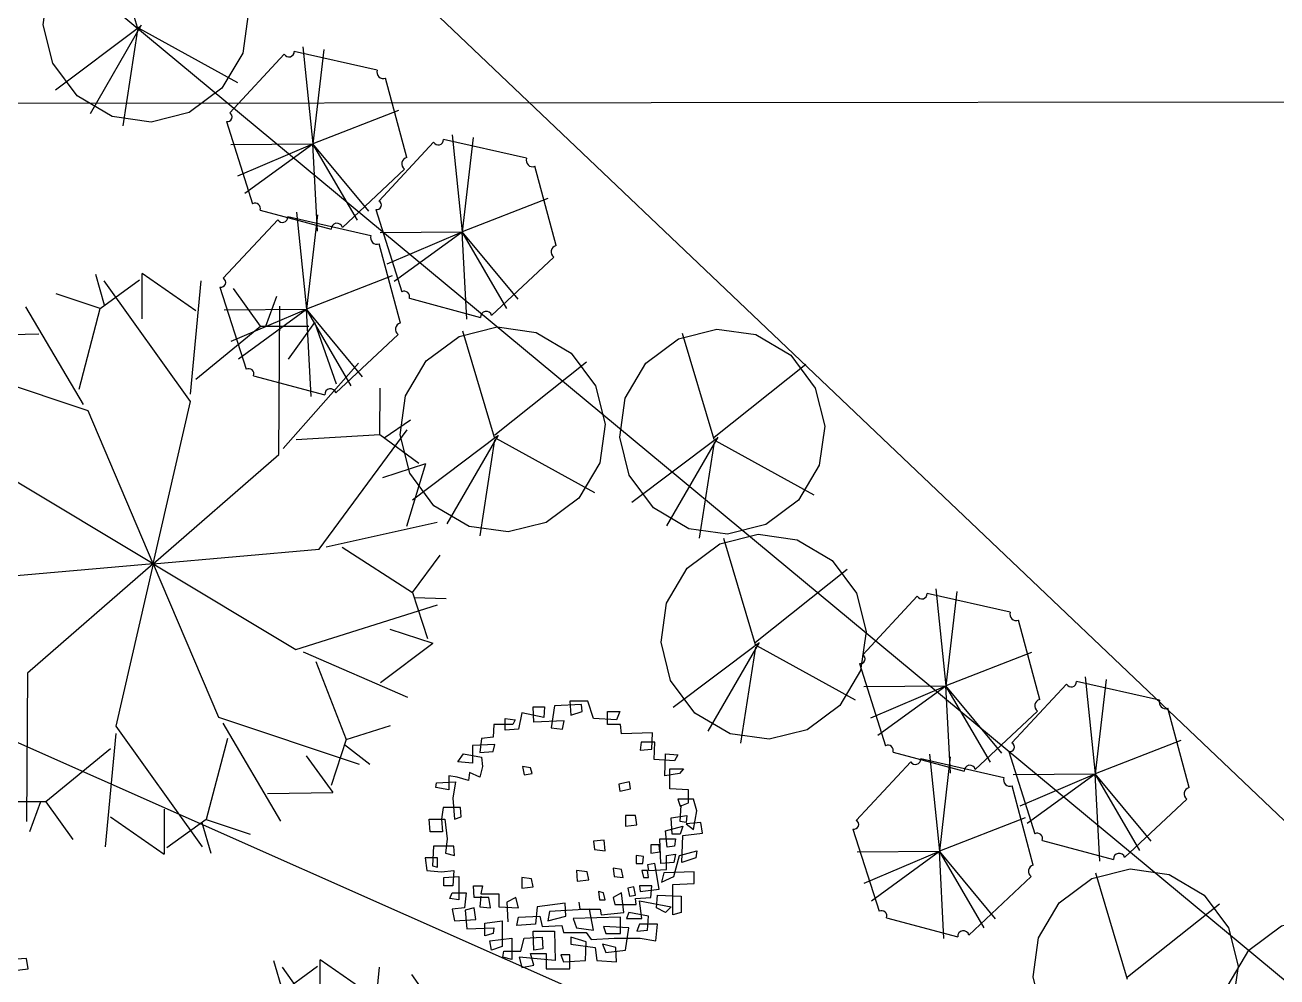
# Model space of a CAD drawing. Header units: millimetres. Extents: x 14950 to 15746, y 1103 to 1809.
# Drawn here: x 15454.139 to 15458.011, y 1467.689 to 1470.634 of the extents above; entities that cross this region are included whole.
import ezdxf
from ezdxf.xclip import XClip

# ---------------------------------------------------------------- set-up
doc = ezdxf.new("R2010")
doc.units = ezdxf.units.MM
doc.header["$LTSCALE"] = 10
doc.header["$MEASUREMENT"] = 0
doc.header["$XCLIPFRAME"] = 2
doc.layers.add('TZ-BASE', color=253, linetype='Continuous')

# ---------------------------------------------------------------- blocks, each defined once
blk = doc.blocks.new('JD-DGHCDGH7DFXH')
at = {"layer": 'TZ-BASE'}
for p, q in [((388.9297, 17.0243), (424.2917, -12.3251)), ((403.9344, -2.9129), (422.6982, -11.2342)), ((416.8518, -5.191), (424.401, -12.3716)), ((417.1539, -6.3986), (417.0558, -6.0701)), ((417.161, -6.3962), (416.8997, -6.5928)), ((417.1648, -6.3913), (417.0067, -6.6657)), ((417.1536, -6.4061), (417.1079, -6.7033)), ((417.1573, -6.4012), (417.4625, -6.5693)), ((417.6653, -6.4583), (417.6958, -6.7581)), ((417.7298, -6.4664), (417.6958, -6.7581)), ((417.6077, -6.4812), (417.4388, -6.6626)), ((417.8954, -6.5306), (417.6384, -6.4726)), ((417.9864, -6.801), (417.9209, -6.5556)), ((400.0116, -6.6471), (469.9116, -6.5855)), ((417.9611, -6.6551), (417.6958, -6.7581)), ((417.4286, -6.6895), (417.5096, -6.9437)), ((418.1271, -6.7308), (418.1576, -7.0306)), ((417.442, -6.7602), (417.6958, -6.7581)), ((417.4637, -6.8573), (417.6958, -6.7581)), ((417.4856, -6.9113), (417.6958, -6.7581)), ((417.8696, -6.9668), (417.6958, -6.7581)), ((417.8342, -6.995), (417.6958, -6.7581)), ((417.7101, -7.0285), (417.6958, -6.7581)), ((418.0695, -6.7537), (417.9006, -6.9351)), ((418.3572, -6.8031), (418.1002, -6.7451)), ((418.1916, -6.7389), (418.1576, -7.0306)), ((417.7872, -7.0173), (417.9799, -6.8365)), ((418.4482, -7.0735), (418.3828, -6.8281)), ((418.4229, -6.9276), (418.1576, -7.0306)), ((417.5327, -6.964), (417.7526, -7.023)), ((417.6455, -6.9703), (417.676, -7.2701)), ((417.8904, -6.962), (417.9714, -7.2162)), ((417.5878, -6.9932), (417.4189, -7.1746)), ((417.8755, -7.0427), (417.6185, -6.9846)), ((417.7099, -6.9785), (417.676, -7.2701)), ((417.9038, -7.0327), (418.1576, -7.0306)), ((417.9255, -7.1298), (418.1576, -7.0306)), ((417.9474, -7.1838), (418.1576, -7.0306)), ((418.3314, -7.2393), (418.1576, -7.0306)), ((418.296, -7.2675), (418.1576, -7.0306)), ((418.172, -7.301), (418.1576, -7.0306)), ((417.9666, -7.3131), (417.9011, -7.0677)), ((418.249, -7.2898), (418.4417, -7.109)), ((417.0517, -7.258), (417.0242, -7.1632)), ((417.1678, -7.2995), (417.1678, -7.1597)), ((417.3339, -7.2755), (417.1678, -7.1597)), ((417.0385, -7.2677), (417.1596, -7.1797)), ((417.3175, -7.556), (417.0509, -7.1826)), ((417.3175, -7.5331), (417.351, -7.1826)), ((417.4087, -7.2016), (417.4897, -7.4558)), ((417.9413, -7.1671), (417.676, -7.2701)), ((417.0385, -7.2677), (416.9023, -7.2222)), ((417.5342, -7.3224), (417.4508, -7.2056)), ((417.5506, -7.3224), (417.5841, -7.2296)), ((417.9945, -7.2365), (418.2144, -7.2955)), ((416.987, -7.5654), (416.8081, -7.2623)), ((416.9727, -7.5179), (417.0385, -7.2677)), ((417.4221, -7.2722), (417.676, -7.2701)), ((417.4438, -7.3693), (417.676, -7.2701)), ((417.4658, -7.4233), (417.676, -7.2701)), ((417.5905, -7.7198), (417.5943, -7.261)), ((417.8497, -7.4789), (417.676, -7.2701)), ((417.8144, -7.5071), (417.676, -7.2701)), ((417.6903, -7.5405), (417.676, -7.2701)), ((417.6202, -7.4242), (417.7024, -7.3111)), ((417.7687, -7.5025), (417.7024, -7.3111)), ((416.8488, -7.3474), (416.6464, -7.3514)), ((417.3339, -7.4862), (417.5342, -7.3224)), ((417.5342, -7.3224), (417.6839, -7.3224)), ((417.7674, -7.5293), (417.96, -7.3485)), ((418.2581, -7.6665), (418.16, -7.3381)), ((418.9373, -7.6734), (418.8392, -7.3449)), ((418.2584, -7.659), (418.542, -7.4329)), ((417.0005, -7.584), (416.5653, -7.4387)), ((417.604, -7.7012), (417.8371, -7.4374)), ((418.9376, -7.6658), (419.2212, -7.4398)), ((417.5128, -7.4761), (417.7328, -7.535)), ((417.9031, -7.6581), (417.9043, -7.5146)), ((417.2021, -8.058), (417.0005, -7.584)), ((417.2021, -8.058), (417.3175, -7.556)), ((417.9164, -7.6678), (417.9981, -7.6123)), ((417.6448, -7.6729), (417.9031, -7.6581)), ((417.7151, -8.0127), (417.9878, -7.6437)), ((417.9031, -7.6581), (418.0242, -7.7461)), ((418.2653, -7.6642), (418.0039, -7.8607)), ((418.269, -7.6593), (418.1109, -7.9336)), ((418.9482, -7.6661), (418.7901, -7.9405)), ((418.2578, -7.674), (418.2121, -7.9713)), ((418.2616, -7.6691), (418.5667, -7.8372)), ((418.9445, -7.671), (418.6831, -7.8676)), ((418.937, -7.6809), (418.8913, -7.9781)), ((418.9407, -7.6759), (419.2459, -7.8441)), ((417.2021, -8.058), (417.5905, -7.7198)), ((417.9129, -7.791), (418.0458, -7.7478)), ((417.987, -7.9416), (418.0458, -7.7478)), ((417.2021, -8.058), (416.7604, -7.793)), ((417.7369, -8.0056), (418.0806, -7.9291)), ((417.2021, -8.058), (417.7151, -8.0127)), ((417.7866, -8.0067), (418.0042, -8.1466)), ((419.0652, -8.308), (418.9671, -7.9796)), ((418.0042, -8.1466), (418.0895, -8.0312)), ((417.2021, -8.058), (416.689, -8.1032)), ((417.2021, -8.058), (416.8136, -8.3961)), ((417.2021, -8.058), (417.0866, -8.5599)), ((417.2021, -8.058), (417.4037, -8.5319)), ((417.2021, -8.058), (417.6437, -8.3229)), ((419.0654, -8.3005), (419.349, -8.0744)), ((418.0042, -8.1466), (418.0505, -8.2889)), ((418.0093, -8.1622), (418.108, -8.1653)), ((419.5656, -8.1577), (419.3967, -8.3391)), ((419.8533, -8.2072), (419.5963, -8.1491)), ((419.6232, -8.1348), (419.6537, -8.4347)), ((419.6877, -8.143), (419.6537, -8.4347)), ((417.6437, -8.3229), (418.0812, -8.1847)), ((419.9443, -8.4776), (419.8788, -8.2322)), ((417.934, -8.2598), (418.067, -8.303)), ((417.9055, -8.4251), (418.067, -8.303)), ((419.0723, -8.3056), (418.811, -8.5022)), ((419.076, -8.3007), (418.918, -8.5751)), ((419.0649, -8.3155), (419.0192, -8.6127)), ((419.0686, -8.3106), (419.3738, -8.4787)), ((417.6656, -8.33), (417.9885, -8.4701)), ((417.7051, -8.3601), (417.7989, -8.6011)), ((419.919, -8.3316), (419.6537, -8.4347)), ((416.8136, -8.3961), (416.8098, -8.8549)), ((419.3865, -8.3661), (419.4675, -8.6203)), ((419.3999, -8.4367), (419.6537, -8.4347)), ((419.4216, -8.5338), (419.6537, -8.4347)), ((419.4435, -8.5878), (419.6537, -8.4347)), ((419.8275, -8.6434), (419.6537, -8.4347)), ((419.7921, -8.6716), (419.6537, -8.4347)), ((419.668, -8.705), (419.6537, -8.4347)), ((420.0274, -8.4303), (419.8585, -8.6116)), ((420.3151, -8.4797), (420.0581, -8.4216)), ((420.085, -8.4073), (420.1155, -8.7072)), ((420.1495, -8.4155), (420.1155, -8.7072)), ((418.3419, -8.5185), (418.3318, -8.5691)), ((418.4102, -8.533), (418.3419, -8.5185)), ((418.3773, -8.5004), (418.4127, -8.5004)), ((418.3799, -8.5474), (418.3773, -8.5004)), ((418.4127, -8.5004), (418.4102, -8.533)), ((418.4431, -8.4968), (418.433, -8.5655)), ((418.5266, -8.4932), (418.4431, -8.4968)), ((418.4912, -8.4824), (418.4937, -8.5257)), ((418.5468, -8.4824), (418.4912, -8.4824)), ((418.4937, -8.5257), (418.5291, -8.5149)), ((418.5291, -8.5149), (418.5266, -8.4932)), ((418.5645, -8.5366), (418.5468, -8.4824)), ((418.6075, -8.5149), (418.6454, -8.5149)), ((418.6075, -8.5547), (418.6075, -8.5149)), ((418.6454, -8.5149), (418.6353, -8.5402)), ((419.7451, -8.6938), (419.9378, -8.513)), ((420.4061, -8.7501), (420.3407, -8.5047)), ((417.4037, -8.5319), (417.8388, -8.6773)), ((417.4172, -8.5505), (417.5961, -8.8536)), ((417.7989, -8.6011), (417.9358, -8.5579)), ((418.2559, -8.5547), (418.2534, -8.5944)), ((418.3141, -8.5547), (418.2559, -8.5547)), ((418.2913, -8.5366), (418.3217, -8.5402)), ((418.2913, -8.5727), (418.2913, -8.5366)), ((418.3217, -8.5402), (418.3141, -8.5547)), ((418.4734, -8.5438), (418.3799, -8.5474)), ((418.4684, -8.5691), (418.4734, -8.5438)), ((418.6353, -8.5402), (418.5645, -8.5366)), ((418.648, -8.5547), (418.6075, -8.5547)), ((418.6505, -8.5836), (418.648, -8.5547)), ((417.0866, -8.5828), (417.0531, -8.9333)), ((417.0866, -8.5599), (417.3532, -8.9333)), ((418.2534, -8.5944), (418.218, -8.598)), ((418.3318, -8.5691), (418.2913, -8.5727)), ((418.433, -8.5655), (418.4684, -8.5691)), ((418.7466, -8.58), (418.6505, -8.5836)), ((418.7441, -8.6306), (418.7466, -8.58)), ((417.0702, -8.6298), (416.8699, -8.7935)), ((417.4315, -8.5981), (417.3657, -8.8482)), ((417.7989, -8.6011), (417.7527, -8.7435)), ((417.7939, -8.6167), (417.8719, -8.6773)), ((418.2584, -8.6161), (418.1901, -8.6197)), ((418.1901, -8.6197), (418.1901, -8.6739)), ((418.218, -8.598), (418.2129, -8.6414)), ((418.2534, -8.6378), (418.2584, -8.6161)), ((418.7112, -8.6089), (418.7087, -8.6342)), ((418.7087, -8.6342), (418.7441, -8.6306)), ((418.7542, -8.6089), (418.7112, -8.6089)), ((418.7517, -8.6631), (418.7542, -8.6089)), ((420.3808, -8.6041), (420.1155, -8.7072)), ((417.6756, -8.6515), (417.7578, -8.7646)), ((418.1446, -8.6703), (418.1623, -8.645)), ((418.1901, -8.6739), (418.1446, -8.6703)), ((418.1623, -8.645), (418.218, -8.6559)), ((418.2129, -8.6414), (418.2534, -8.6378)), ((418.218, -8.6559), (418.2205, -8.6848)), ((418.8149, -8.6667), (418.7517, -8.6631)), ((418.7846, -8.7137), (418.7871, -8.645)), ((418.7871, -8.645), (418.825, -8.6486)), ((418.825, -8.6486), (418.8149, -8.6667)), ((419.5457, -8.6698), (419.3768, -8.8512)), ((419.4905, -8.6406), (419.7105, -8.6995)), ((419.8334, -8.7192), (419.5764, -8.6612)), ((419.6034, -8.6469), (419.6339, -8.9467)), ((419.6678, -8.6551), (419.6339, -8.9467)), ((419.8483, -8.6386), (419.9293, -8.8928)), ((418.18, -8.7029), (418.1775, -8.7282)), ((418.2129, -8.7173), (418.18, -8.7029)), ((418.2205, -8.6848), (418.2129, -8.7173)), ((418.3697, -8.6884), (418.3444, -8.6848)), ((418.3444, -8.6848), (418.3495, -8.7101)), ((418.3495, -8.7101), (418.3748, -8.7065)), ((418.3748, -8.7065), (418.3697, -8.6884)), ((418.8301, -8.7065), (418.7846, -8.7137)), ((418.7997, -8.692), (418.8427, -8.692)), ((418.7997, -8.7535), (418.7997, -8.692)), ((418.8427, -8.692), (418.8301, -8.7065)), ((419.8617, -8.7092), (420.1155, -8.7072)), ((419.8834, -8.8063), (420.1155, -8.7072)), ((419.9053, -8.8603), (420.1155, -8.7072)), ((420.2893, -8.9159), (420.1155, -8.7072)), ((420.2539, -8.9441), (420.1155, -8.7072)), ((420.1299, -8.9775), (420.1155, -8.7072)), ((418.0763, -8.7498), (418.0788, -8.7354)), ((418.1168, -8.7571), (418.0763, -8.7498)), ((418.0788, -8.7354), (418.137, -8.7318)), ((418.1421, -8.7173), (418.1168, -8.7137)), ((418.1168, -8.7137), (418.1168, -8.7571)), ((418.137, -8.7318), (418.1294, -8.7824)), ((418.1775, -8.7282), (418.1421, -8.7173)), ((418.6758, -8.7318), (418.6429, -8.739)), ((418.6429, -8.739), (418.6454, -8.7607)), ((418.6783, -8.7535), (418.6758, -8.7318)), ((419.9244, -8.9896), (419.859, -8.7442)), ((417.5553, -8.7685), (417.7578, -8.7646)), ((418.1294, -8.7824), (418.1345, -8.8474)), ((418.6454, -8.7607), (418.6783, -8.7535)), ((418.8579, -8.7571), (418.7997, -8.7535)), ((418.825, -8.786), (418.8326, -8.8077)), ((418.8731, -8.786), (418.825, -8.786)), ((418.8579, -8.7968), (418.8579, -8.7571)), ((418.8832, -8.8221), (418.8731, -8.786)), ((420.2069, -8.9663), (420.3996, -8.7855)), ((416.8699, -8.7935), (416.7202, -8.7935)), ((416.8535, -8.7935), (416.82, -8.8863)), ((416.8699, -8.7935), (416.9533, -8.9103)), ((417.2363, -8.8165), (417.2363, -8.9562)), ((418.0991, -8.8113), (418.094, -8.8474)), ((418.1522, -8.8113), (418.0991, -8.8113)), ((418.1547, -8.8402), (418.1522, -8.8113)), ((418.8326, -8.8077), (418.8579, -8.7968)), ((418.8326, -8.8547), (418.8352, -8.8041)), ((418.8731, -8.88), (418.8832, -8.8221)), ((417.0702, -8.8404), (417.2363, -8.9562)), ((417.3657, -8.8482), (417.2446, -8.9362)), ((417.3524, -8.8579), (417.3799, -8.9527)), ((417.3657, -8.8482), (417.5018, -8.8937)), ((418.0561, -8.8474), (418.1041, -8.8474)), ((418.0586, -8.8872), (418.0561, -8.8474)), ((418.094, -8.8474), (418.0966, -8.8872)), ((418.1041, -8.8474), (418.1117, -8.9089)), ((418.1345, -8.8474), (418.1547, -8.8402)), ((418.6935, -8.8366), (418.6632, -8.8366)), ((418.6632, -8.8366), (418.6632, -8.8691)), ((418.6632, -8.8691), (418.6986, -8.8655)), ((418.6986, -8.8655), (418.6935, -8.8366)), ((418.8048, -8.8438), (418.8529, -8.8366)), ((418.8073, -8.8944), (418.8048, -8.8438)), ((418.8503, -8.8583), (418.8326, -8.8547)), ((418.8529, -8.8366), (418.8503, -8.8583)), ((418.8959, -8.8583), (418.8503, -8.8619)), ((418.8503, -8.8619), (418.8731, -8.88)), ((418.9009, -8.8908), (418.8959, -8.8583)), ((419.8991, -8.8437), (419.6339, -8.9467)), ((418.0966, -8.8872), (418.0586, -8.8872)), ((418.7871, -8.8836), (418.8402, -8.8691)), ((418.7922, -8.9342), (418.7871, -8.8836)), ((418.8326, -8.8944), (418.8073, -8.8944)), ((418.8402, -8.8691), (418.8326, -8.8944)), ((418.8377, -8.9812), (418.8402, -8.898)), ((418.8402, -8.898), (418.9009, -8.8908)), ((419.3666, -8.8781), (419.4476, -9.1324)), ((418.0687, -8.9306), (418.0662, -8.992)), ((418.132, -8.9306), (418.0687, -8.9306)), ((418.1117, -8.9089), (418.1067, -8.9523)), ((418.1345, -8.9595), (418.132, -8.9306)), ((418.5974, -8.9125), (418.5645, -8.9161)), ((418.5645, -8.9161), (418.567, -8.9414)), ((418.567, -8.9414), (418.5999, -8.945)), ((418.5999, -8.945), (418.5974, -8.9125)), ((418.7669, -8.927), (418.7416, -8.927)), ((418.7416, -8.927), (418.7416, -8.9523)), ((418.7694, -8.9486), (418.7669, -8.927)), ((418.7694, -8.9089), (418.8175, -8.9089)), ((418.7719, -8.9848), (418.7694, -8.9089)), ((418.8149, -8.9306), (418.7922, -8.9342)), ((418.8175, -8.9089), (418.8149, -8.9306)), ((418.8301, -8.9595), (418.8832, -8.945)), ((418.8832, -8.945), (418.8807, -8.9667)), ((419.9524, -8.9131), (420.1723, -8.972)), ((418.0434, -8.9667), (418.0485, -9.0065)), ((418.0814, -8.9667), (418.0434, -8.9667)), ((418.0814, -8.9956), (418.0814, -8.9667)), ((418.1067, -8.9523), (418.1345, -8.9595)), ((418.7188, -8.9631), (418.696, -8.9595)), ((418.696, -8.9595), (418.696, -8.9848)), ((418.7163, -8.9848), (418.7188, -8.9631)), ((418.7416, -8.9523), (418.7694, -8.9486)), ((418.8124, -8.9812), (418.7719, -8.9848)), ((418.7896, -8.9595), (418.8175, -8.9559)), ((418.7896, -9.0029), (418.7896, -8.9595)), ((418.8175, -8.9559), (418.8124, -8.9812)), ((418.8124, -9.0246), (418.8301, -8.9595)), ((418.8807, -8.9667), (418.8377, -8.9812)), ((419.38, -8.9488), (419.6339, -8.9467)), ((419.4017, -9.0459), (419.6339, -8.9467)), ((419.4236, -9.0999), (419.6339, -8.9467)), ((419.8076, -9.1555), (419.6339, -8.9467)), ((419.7723, -9.1836), (419.6339, -8.9467)), ((419.6482, -9.2171), (419.6339, -8.9467)), ((418.0485, -9.0065), (418.094, -9.0101)), ((418.0662, -8.992), (418.0814, -8.9956)), ((418.094, -9.0101), (418.132, -9.0065)), ((418.132, -9.0065), (418.1294, -9.0535)), ((418.5443, -9.0101), (418.5114, -9.0065)), ((418.5114, -9.0065), (418.5139, -9.039)), ((418.5493, -9.0354), (418.5443, -9.0101)), ((418.6505, -9.0029), (418.6252, -8.9992)), ((418.6252, -8.9992), (418.6277, -9.0246)), ((418.6556, -9.0282), (418.6505, -9.0029)), ((418.696, -8.9848), (418.7163, -8.9848)), ((418.7314, -9.0065), (418.7137, -9.0065)), ((418.7137, -9.0065), (418.7188, -9.0282)), ((418.7542, -8.9848), (418.7314, -8.9884)), ((418.7314, -8.9884), (418.734, -9.0065)), ((418.734, -9.0282), (418.7314, -9.0065)), ((418.734, -9.0065), (418.7896, -9.0029)), ((418.7669, -9.0643), (418.7542, -8.9848)), ((418.782, -9.0137), (418.7745, -9.0426)), ((418.8756, -9.0101), (418.782, -9.0137)), ((418.8756, -9.0462), (418.8756, -9.0101)), ((420.216, -9.3431), (420.1179, -9.0147)), ((418.1016, -9.0282), (418.1471, -9.0246)), ((418.1016, -9.0535), (418.1016, -9.0282)), ((418.1294, -9.0535), (418.1016, -9.0535)), ((418.1471, -9.0246), (418.1471, -9.0968)), ((418.1927, -9.0535), (418.2205, -9.0535)), ((418.1952, -9.0896), (418.1927, -9.0535)), ((418.2205, -9.0535), (418.2154, -9.0788)), ((418.3723, -9.0318), (418.3419, -9.0282)), ((418.3419, -9.0282), (418.3419, -9.0607)), ((418.3419, -9.0607), (418.3773, -9.0571)), ((418.3773, -9.0571), (418.3723, -9.0318)), ((418.5139, -9.039), (418.5493, -9.0354)), ((418.6277, -9.0246), (418.6556, -9.0282)), ((418.6884, -9.0571), (418.6707, -9.0607)), ((418.6707, -9.0607), (418.6758, -9.086)), ((418.6935, -9.0824), (418.6884, -9.0571)), ((418.7062, -9.0535), (418.7087, -9.0715)), ((418.7441, -9.0535), (418.7062, -9.0535)), ((418.7188, -9.0282), (418.734, -9.0282)), ((418.7416, -9.0896), (418.7441, -9.0535)), ((418.7745, -9.0426), (418.8124, -9.0246)), ((418.8099, -9.0499), (418.8756, -9.0462)), ((418.8099, -9.1438), (418.8099, -9.0499)), ((419.7253, -9.2059), (419.9179, -9.0251)), ((418.1193, -9.0932), (418.1269, -9.0752)), ((418.1471, -9.0968), (418.1193, -9.0932)), ((418.1269, -9.0752), (418.1699, -9.0752)), ((418.1699, -9.0752), (418.1649, -9.1221)), ((418.2407, -9.0896), (418.1952, -9.0896)), ((418.2154, -9.086), (418.2129, -9.1185)), ((418.2154, -9.0788), (418.2711, -9.0788)), ((418.2458, -9.1221), (418.2407, -9.0896)), ((418.2711, -9.0788), (418.2711, -9.1185)), ((418.3242, -9.0896), (418.2964, -9.1041)), ((418.3318, -9.1221), (418.3242, -9.0896)), ((418.5949, -9.0752), (418.5797, -9.0715)), ((418.5797, -9.0715), (418.5822, -9.0968)), ((418.5822, -9.0968), (418.5999, -9.0968)), ((418.5999, -9.0968), (418.5949, -9.0752)), ((418.6505, -9.0752), (418.6252, -9.0896)), ((418.6252, -9.0896), (418.6303, -9.1113)), ((418.6581, -9.1366), (418.6505, -9.0752)), ((418.6758, -9.086), (418.6935, -9.0824)), ((418.6935, -9.0932), (418.7416, -9.0896)), ((418.696, -9.1113), (418.6935, -9.0932)), ((418.7087, -9.0715), (418.7669, -9.0643)), ((418.7593, -9.1221), (418.7618, -9.0824)), ((418.7618, -9.0824), (418.8352, -9.086)), ((418.8352, -9.086), (418.8352, -9.1366)), ((418.1649, -9.1221), (418.1269, -9.1258)), ((418.1269, -9.1258), (418.1345, -9.1619)), ((418.1952, -9.1221), (418.1674, -9.1294)), ((418.1674, -9.1294), (418.1724, -9.1872)), ((418.2003, -9.1583), (418.1952, -9.1221)), ((418.2129, -9.1185), (418.2458, -9.1221)), ((418.2711, -9.1185), (418.3318, -9.1221)), ((418.2964, -9.1041), (418.2989, -9.1655)), ((418.39, -9.1185), (418.3849, -9.1728)), ((418.476, -9.1077), (418.39, -9.1185)), ((418.4279, -9.133), (418.4229, -9.1619)), ((418.5519, -9.1258), (418.4279, -9.133)), ((418.4785, -9.1474), (418.476, -9.1077)), ((418.519, -9.1041), (418.5215, -9.1258)), ((418.5215, -9.1258), (418.5847, -9.1258)), ((418.5645, -9.1908), (418.5519, -9.1258)), ((418.5847, -9.1258), (418.5873, -9.1438)), ((418.5873, -9.1438), (418.6581, -9.1366)), ((418.6303, -9.1113), (418.696, -9.1113)), ((418.6733, -9.1366), (418.6657, -9.1547)), ((418.734, -9.1474), (418.6733, -9.1366)), ((418.7062, -9.1005), (418.8048, -9.1185)), ((418.7137, -9.1547), (418.7062, -9.1005)), ((418.7871, -9.1366), (418.7593, -9.1221)), ((418.8048, -9.1185), (418.7871, -9.1366)), ((418.8352, -9.1366), (418.8099, -9.1438)), ((420.2163, -9.3356), (420.4999, -9.1095)), ((418.1345, -9.1619), (418.2003, -9.1583)), ((418.2281, -9.1691), (418.2812, -9.1619)), ((418.2281, -9.2089), (418.2281, -9.1691)), ((418.2812, -9.1619), (418.2812, -9.2414)), ((418.3267, -9.1764), (418.3318, -9.1511)), ((418.3849, -9.1728), (418.3267, -9.1764)), ((418.3318, -9.1511), (418.3976, -9.1474)), ((418.3976, -9.1474), (418.4051, -9.18)), ((418.4051, -9.18), (418.4659, -9.1764)), ((418.4229, -9.1619), (418.4785, -9.1474)), ((418.4659, -9.1764), (418.4709, -9.1981)), ((418.648, -9.1511), (418.5013, -9.1547)), ((418.5013, -9.1547), (418.5114, -9.1836)), ((418.648, -9.2017), (418.648, -9.1511)), ((418.6657, -9.1547), (418.7137, -9.1547)), ((418.7062, -9.1728), (418.6986, -9.1944)), ((418.7618, -9.1728), (418.7062, -9.1728)), ((418.7314, -9.1908), (418.734, -9.1474)), ((418.7567, -9.2234), (418.7618, -9.1728)), ((419.4707, -9.1526), (419.6907, -9.2116)), ((418.1724, -9.1872), (418.2559, -9.1836)), ((418.2534, -9.2017), (418.2281, -9.2089)), ((418.2433, -9.2234), (418.3116, -9.2161)), ((418.2559, -9.1836), (418.2534, -9.2017)), ((418.3116, -9.2161), (418.3116, -9.2812)), ((418.3394, -9.2559), (418.3495, -9.2161)), ((418.3495, -9.2161), (418.4051, -9.2125)), ((418.3773, -9.1944), (418.4431, -9.1944)), ((418.3799, -9.2523), (418.3773, -9.1944)), ((418.4051, -9.2125), (418.4077, -9.2487)), ((418.4431, -9.1944), (418.4456, -9.2848)), ((418.4709, -9.1981), (418.5417, -9.1981)), ((418.4937, -9.2125), (418.4937, -9.2342)), ((418.5417, -9.227), (418.4937, -9.2125)), ((418.5114, -9.1836), (418.5645, -9.1908)), ((418.5417, -9.1981), (418.5569, -9.2197)), ((418.5569, -9.2197), (418.6277, -9.2161)), ((418.5949, -9.18), (418.6024, -9.2017)), ((418.6733, -9.1836), (418.5949, -9.18)), ((418.6024, -9.2017), (418.648, -9.2017)), ((418.6277, -9.2161), (418.7087, -9.2161)), ((418.6632, -9.2523), (418.6733, -9.1836)), ((418.6986, -9.1944), (418.7314, -9.1908)), ((418.7087, -9.2161), (418.7567, -9.2234)), ((418.2483, -9.2523), (418.2433, -9.2234)), ((418.2812, -9.2414), (418.2483, -9.2523)), ((418.4077, -9.2487), (418.3799, -9.2523)), ((418.4937, -9.2342), (418.5696, -9.245)), ((418.5392, -9.2848), (418.5417, -9.227)), ((418.5696, -9.245), (418.5746, -9.2848)), ((418.5923, -9.2342), (418.6024, -9.2595)), ((418.6328, -9.245), (418.5923, -9.2342)), ((418.6024, -9.2595), (418.6632, -9.2523)), ((418.6353, -9.2884), (418.6328, -9.245)), ((416.8098, -9.2782), (416.7643, -9.2818)), ((416.8149, -9.3107), (416.8098, -9.2782)), ((417.6026, -9.3809), (417.5751, -9.286)), ((417.7187, -9.4223), (417.7187, -9.2825)), ((417.8848, -9.3984), (417.7187, -9.2825)), ((418.2837, -9.274), (418.2863, -9.2559)), ((418.3116, -9.2812), (418.2837, -9.274)), ((418.2863, -9.2559), (418.3394, -9.2559)), ((418.3343, -9.274), (418.3419, -9.3065)), ((418.4456, -9.2848), (418.3343, -9.274)), ((418.3697, -9.2631), (418.4178, -9.2631)), ((418.3799, -9.2993), (418.3697, -9.2631)), ((418.4178, -9.2631), (418.4178, -9.3101)), ((418.4633, -9.2667), (418.4709, -9.2884)), ((418.4912, -9.2667), (418.4633, -9.2667)), ((418.4709, -9.2884), (418.5392, -9.2848)), ((418.4912, -9.3101), (418.4912, -9.2667)), ((418.5746, -9.2848), (418.6353, -9.2884)), ((416.7542, -9.3179), (416.8149, -9.3107)), ((417.5894, -9.3905), (417.7105, -9.3025)), ((417.8684, -9.6789), (417.6018, -9.3055)), ((417.8684, -9.6559), (417.9019, -9.3055)), ((418.0851, -9.4453), (418.0017, -9.3285)), ((418.3419, -9.3065), (418.3799, -9.2993)), ((418.4178, -9.3101), (418.4912, -9.3101))]:
    blk.add_line(p, q, dxfattribs=at)
for centre in [(417.1788, -6.3741), (418.283, -7.6421), (418.9622, -7.6489), (419.0901, -8.2835), (420.2409, -9.3186), (420.8269, -9.4652)]:
    blk.add_ellipse(centre, major_axis=(0.2123, 0.2361), ratio=1, dxfattribs=at)
for centre, major_axis, start_param, end_param in [((417.622, -6.4732), (0.011, 0.0122), 2.810229, 5.484201), ((417.9139, -6.5372), (0.0132, 0.0146), 1.957942, 4.240579), ((417.4317, -6.6753), (0.0097, 0.0108), 3.65516, 6.510752), ((418.0838, -6.7457), (0.011, 0.0122), 2.810229, 5.484201), ((417.9908, -6.8202), (0.0131, 0.0146), 0.959749, 3.282607), ((418.3757, -6.8098), (0.0132, 0.0146), 1.957942, 4.240579), ((417.517, -6.9585), (-0.0123, 0.0111), 3.537946, 5.9104), ((417.8935, -6.9478), (0.0097, 0.0108), 3.65516, 6.510752), ((417.6022, -6.9853), (0.011, 0.0122), 2.810229, 5.484201), ((417.7702, -7.0218), (0.0118, 0.0131), 5.707203, 8.650472), ((417.8941, -7.0493), (0.0132, 0.0146), 1.957942, 4.240579), ((418.4526, -7.0927), (0.0131, 0.0146), 0.959749, 3.282607), ((417.4119, -7.1874), (0.0097, 0.0108), 3.65516, 6.510752), ((417.9788, -7.2311), (-0.0123, 0.0111), 3.537946, 5.9104), ((418.232, -7.2943), (0.0118, 0.0131), 5.707203, 8.650472), ((417.971, -7.3322), (0.0131, 0.0146), 0.959749, 3.282607), ((417.4972, -7.4706), (-0.0123, 0.0111), 3.537946, 5.9104), ((417.7504, -7.5339), (0.0118, 0.0131), 5.707203, 8.650472), ((419.5799, -8.1498), (0.011, 0.0122), 2.810229, 5.484201), ((419.8718, -8.2138), (0.0132, 0.0146), 1.957942, 4.240579), ((419.3896, -8.3519), (0.0097, 0.0108), 3.65516, 6.510752), ((420.0417, -8.4223), (0.011, 0.0122), 2.810229, 5.484201), ((419.9487, -8.4967), (0.0131, 0.0146), 0.959749, 3.282607), ((420.3336, -8.4863), (0.0132, 0.0146), 1.957942, 4.240579), ((419.4749, -8.6351), (-0.0123, 0.0111), 3.537946, 5.9104), ((419.8514, -8.6244), (0.0097, 0.0108), 3.65516, 6.510752), ((419.56, -8.6618), (0.011, 0.0122), 2.810229, 5.484201), ((419.7281, -8.6984), (0.0118, 0.0131), 5.707203, 8.650472), ((419.852, -8.7259), (0.0132, 0.0146), 1.957942, 4.240579), ((420.4105, -8.7692), (0.0131, 0.0146), 0.959749, 3.282607), ((419.3698, -8.8639), (0.0097, 0.0108), 3.65516, 6.510752), ((419.9367, -8.9076), (-0.0123, 0.0111), 3.537946, 5.9104), ((420.1899, -8.9709), (0.0118, 0.0131), 5.707203, 8.650472), ((419.9289, -9.0088), (0.0131, 0.0146), 0.959749, 3.282607), ((419.4551, -9.1472), (-0.0123, 0.0111), 3.537946, 5.9104), ((419.7083, -9.2105), (0.0118, 0.0131), 5.707203, 8.650472)]:
    blk.add_ellipse(centre, major_axis=major_axis, ratio=1, start_param=start_param, end_param=end_param, dxfattribs=at)

msp = doc.modelspace()

# ---------------------------------------------------------------- block references
at = {"layer": 'TZ-BASE'}
ref = msp.add_blockref('JD-DGHCDGH7DFXH', (15037.333, 1477.0248), dxfattribs=at)
XClip(ref).set_block_clipping_path([(-0.066111234, 74.999970863), (699.933616811, 75.6206052864), (700.0658361092, -74.3793364424), (0.0661112341, -74.999970863)])

doc.saveas('drawing.dxf')
